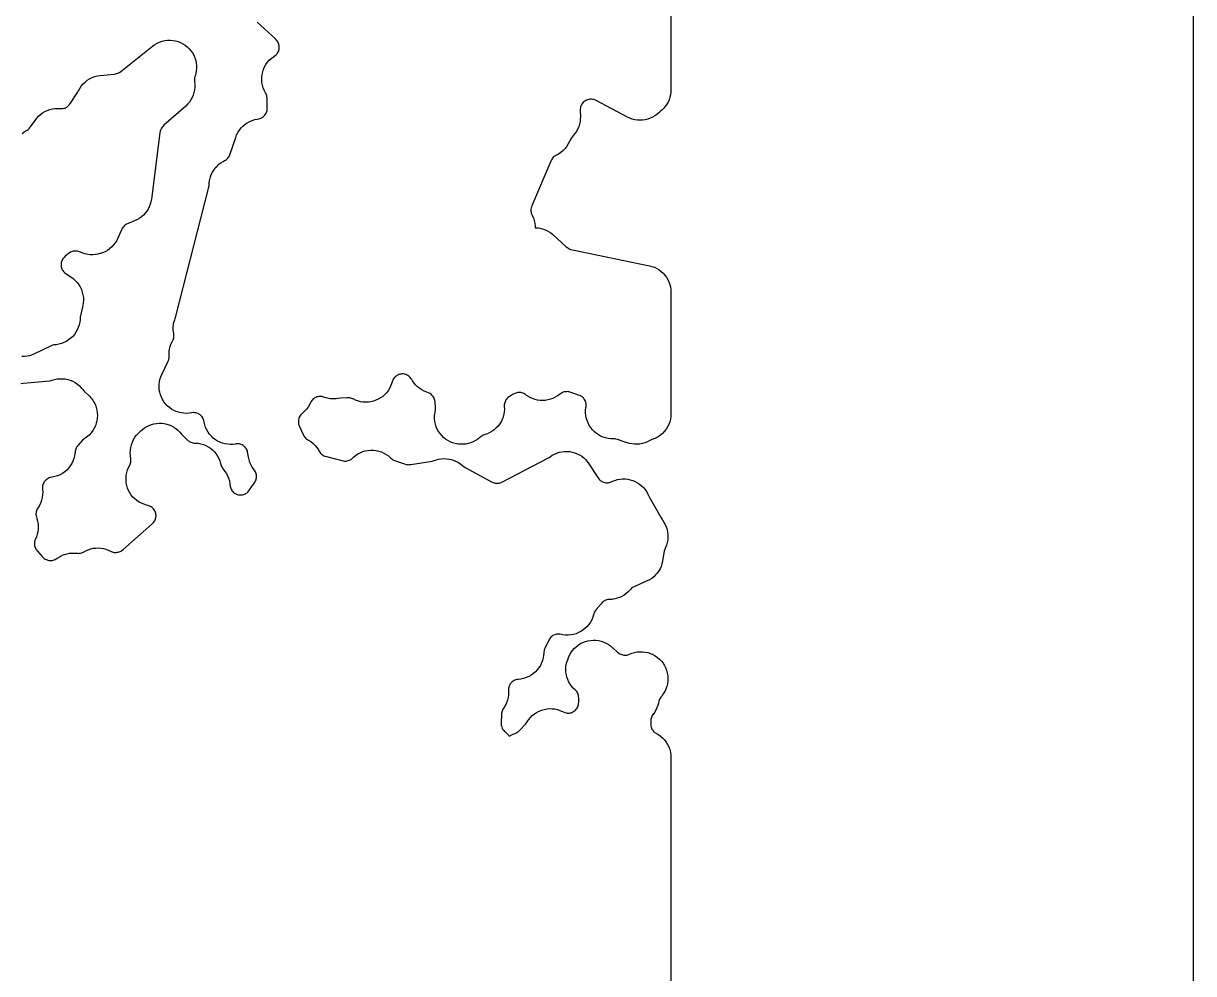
# Model space of a CAD drawing. Header units: metres. Extents: x 0 to 400, y 0 to 202.
# Drawn here: x 372.25 to 400.25, y 121.47 to 144.22 of the extents above; entities that cross this region are included whole.
import ezdxf

# ---------------------------------------------------------------- set-up
doc = ezdxf.new("R2010")
doc.units = ezdxf.units.M

msp = doc.modelspace()

# ---------------------------------------------------------------- linework, layer by layer
for points in [[(400.252, 0.0146), (400.252, 202.1856), (400.25, 202.2266), (400.247, 202.2476), (400.241, 202.2696), (400.231, 202.2976), (400.231, 202.2976), (400.221, 202.3196), (400.208, 202.3406), (400.195, 202.3586), (400.177, 202.3776), (400.158, 202.3956), (400.14, 202.4086), (400.119, 202.4216), (400.097, 202.4316), (400.069, 202.4416), (400.047, 202.4476), (400.026, 202.4506), (399.985, 202.4526), (0.015, 202.4526)], [(387.747, 153.0026), (387.747, 142.6286), (387.744, 142.5676), (387.735, 142.5066), (387.721, 142.4466), (387.701, 142.3886), (387.676, 142.3326), (387.645, 142.2796), (387.609, 142.2296), (387.569, 142.1826), (387.525, 142.1406), (387.489, 142.1086), (387.455, 142.0766), (387.408, 142.0366), (387.358, 142.0006), (387.304, 141.9696), (387.247, 141.9436), (387.189, 141.9236), (387.128, 141.9086), (387.067, 141.9006), (387.005, 141.8976), (386.943, 141.9006), (386.881, 141.9106), (386.821, 141.9256), (386.762, 141.9456), (386.706, 141.9726), (385.958, 142.3666), (385.922, 142.3836), (385.9, 142.3906), (385.875, 142.3966), (385.848, 142.4006), (385.821, 142.4016), (385.801, 142.4006), (385.778, 142.3966), (385.75, 142.3896), (385.726, 142.3806), (385.706, 142.3706), (385.684, 142.3566), (385.662, 142.3406), (385.648, 142.3266), (385.631, 142.3076), (385.615, 142.2836), (385.602, 142.2616), (385.592, 142.2396), (385.585, 142.2186), (385.579, 142.1926), (385.576, 142.1666), (385.575, 142.1256), (385.579, 141.9876), (385.577, 141.9256), (385.57, 141.8636), (385.557, 141.8026), (385.538, 141.7426), (385.513, 141.6856), (385.483, 141.6316), (385.448, 141.5796), (385.408, 141.5316), (385.406, 141.5296), (385.388, 141.5066), (385.367, 141.4736), (385.29, 141.3316), (385.253, 141.2736), (385.211, 141.2196), (385.164, 141.1706), (385.111, 141.1266), (385.054, 141.0886), (384.994, 141.0566), (384.986, 141.0526), (384.967, 141.0416), (384.947, 141.0266), (384.929, 141.0106), (384.913, 140.9926), (384.9, 140.9756), (384.887, 140.9536), (384.869, 140.9156), (384.42, 139.8526), (384.407, 139.8186), (384.402, 139.7976), (384.397, 139.7686), (384.396, 139.7476), (384.397, 139.7226), (384.4, 139.6986), (384.405, 139.6756), (384.411, 139.6546), (384.424, 139.6256), (384.428, 139.6186), (384.455, 139.5596), (384.476, 139.4986), (384.491, 139.4356), (384.499, 139.3706), (384.5, 139.3256), (384.51, 139.3256), (384.574, 139.3206), (384.637, 139.3086), (384.698, 139.2906), (384.758, 139.2656), (384.814, 139.2366), (384.868, 139.2006), (384.917, 139.1606), (385.241, 138.8696), (385.276, 138.8416), (385.298, 138.8266), (385.319, 138.8166), (385.343, 138.8076), (385.387, 138.7956), (387.23, 138.4166), (387.291, 138.4006), (387.35, 138.3786), (387.408, 138.3516), (387.462, 138.3186), (387.512, 138.2806), (387.559, 138.2376), (387.601, 138.1906), (387.639, 138.1396), (387.671, 138.0856), (387.698, 138.0286), (387.719, 137.9686), (387.735, 137.9076), (387.744, 137.8446), (387.747, 137.7816), (387.747, 134.8756), (387.744, 134.8096), (387.734, 134.7446), (387.717, 134.6806), (387.694, 134.6186), (387.665, 134.5596), (387.629, 134.5036), (387.589, 134.4516), (387.543, 134.4036), (387.493, 134.3606), (387.438, 134.3236), (387.38, 134.2916), (387.32, 134.2666), (387.288, 134.2546), (387.261, 134.2426), (387.24, 134.2296), (387.183, 134.2006), (387.124, 134.1766), (387.062, 134.1586), (387, 134.1476), (386.936, 134.1416), (386.872, 134.1426), (386.809, 134.1496), (386.746, 134.1636), (386.703, 134.1766), (386.685, 134.1826), (386.677, 134.1856), (386.469, 134.2536), (386.428, 134.2646), (386.402, 134.2696), (386.374, 134.2706), (386.371, 134.2706), (386.308, 134.2726), (386.245, 134.2796), (386.183, 134.2936), (386.122, 134.3126), (386.064, 134.3376), (386.009, 134.3686), (385.957, 134.4046), (385.908, 134.4466), (385.864, 134.4916), (385.825, 134.5416), (385.791, 134.5946), (385.762, 134.6516), (385.738, 134.7106), (385.721, 134.7716), (385.71, 134.8336), (385.704, 134.8966), (385.705, 134.9606), (385.713, 135.0236), (385.717, 135.0486), (385.718, 135.0716), (385.717, 135.0966), (385.714, 135.1226), (385.709, 135.1446), (385.701, 135.1686), (385.691, 135.1926), (385.68, 135.2106), (385.665, 135.2326), (385.651, 135.2496), (385.633, 135.2656), (385.613, 135.2816), (385.591, 135.2956), (385.57, 135.3066), (385.534, 135.3206), (385.347, 135.3846), (385.308, 135.3956), (385.287, 135.3996), (385.263, 135.4016), (385.235, 135.4006), (385.212, 135.3986), (385.19, 135.3936), (385.167, 135.3866), (385.143, 135.3766), (385.122, 135.3656), (385.102, 135.3516), (385.08, 135.3336), (385.03, 135.2976), (384.977, 135.2656), (384.92, 135.2386), (384.862, 135.2176), (384.802, 135.2016), (384.74, 135.1926), (384.678, 135.1886), (384.616, 135.1906), (384.554, 135.1996), (384.494, 135.2136), (384.435, 135.2336), (384.378, 135.2586), (384.324, 135.2896), (384.292, 135.3116), (384.273, 135.3246), (384.27, 135.3266), (384.264, 135.3316), (384.246, 135.3436), (384.226, 135.3546), (384.203, 135.3646), (384.178, 135.3726), (384.156, 135.3776), (384.131, 135.3806), (384.105, 135.3806), (384.084, 135.3796), (384.061, 135.3746), (384.034, 135.3676), (384.011, 135.3586), (383.974, 135.3396), (383.897, 135.2956), (383.863, 135.2736), (383.845, 135.2596), (383.826, 135.2416), (383.811, 135.2246), (383.797, 135.2036), (383.784, 135.1806), (383.775, 135.1616), (383.767, 135.1366), (383.761, 135.1096), (383.758, 135.0836), (383.758, 135.0626), (383.759, 135.0476), (383.761, 134.9846), (383.757, 134.9216), (383.747, 134.8586), (383.73, 134.7976), (383.708, 134.7386), (383.681, 134.6826), (383.648, 134.6286), (383.609, 134.5776), (383.567, 134.5316), (383.519, 134.4896), (383.468, 134.4526), (383.414, 134.4206), (383.357, 134.3946), (383.297, 134.3736), (383.278, 134.3676), (383.256, 134.3576), (383.232, 134.3456), (383.203, 134.3266), (383.123, 134.2676), (383.071, 134.2316), (383.015, 134.2026), (382.956, 134.1776), (382.896, 134.1596), (382.834, 134.1466), (382.771, 134.1406), (382.708, 134.1406), (382.645, 134.1466), (382.583, 134.1586), (382.522, 134.1766), (382.464, 134.1996), (382.408, 134.2296), (382.355, 134.2646), (382.306, 134.3036), (382.261, 134.3486), (382.22, 134.3966), (382.184, 134.4486), (382.154, 134.5046), (382.129, 134.5626), (382.11, 134.6226), (382.097, 134.6846), (382.09, 134.7476), (382.089, 134.8106), (382.095, 134.8736), (382.1, 134.9006), (382.101, 134.9076), (382.109, 134.9616), (382.111, 134.9896), (382.11, 135.0286), (382.1, 135.1496), (382.094, 135.1906), (382.089, 135.2136), (382.08, 135.2376), (382.069, 135.2616), (382.056, 135.2846), (382.041, 135.3046), (382.026, 135.3206), (382.006, 135.3386), (381.983, 135.3556), (381.963, 135.3676), (381.943, 135.3766), (381.903, 135.3906), (381.844, 135.4136), (381.787, 135.4426), (381.734, 135.4766), (381.684, 135.5156), (381.639, 135.5596), (381.598, 135.6076), (381.561, 135.6596), (381.542, 135.6926), (381.525, 135.7196), (381.509, 135.7396), (381.491, 135.7586), (381.473, 135.7736), (381.453, 135.7876), (381.431, 135.7996), (381.405, 135.8106), (381.382, 135.8176), (381.359, 135.8216), (381.331, 135.8246), (381.309, 135.8246), (381.285, 135.8216), (381.257, 135.8166), (381.234, 135.8086), (381.21, 135.7986), (381.19, 135.7886), (381.169, 135.7736), (381.147, 135.7546), (381.132, 135.7396), (381.116, 135.7186), (381.102, 135.6966), (381.092, 135.6766), (381.076, 135.6356), (381.062, 135.5916), (381.039, 135.5336), (381.011, 135.4776), (380.977, 135.4246), (380.939, 135.3746), (380.896, 135.3296), (380.849, 135.2886), (380.798, 135.2516), (380.744, 135.2206), (380.687, 135.1946), (380.627, 135.1746), (380.567, 135.1596), (380.505, 135.1516), (380.442, 135.1486), (380.379, 135.1526), (380.318, 135.1616), (380.257, 135.1776), (380.198, 135.1986), (380.141, 135.2256), (380.129, 135.2316), (380.106, 135.2406), (380.082, 135.2486), (380.062, 135.2516), (380.034, 135.2546), (379.992, 135.2546), (379.835, 135.2456), (379.778, 135.2386), (379.767, 135.2376), (379.733, 135.2316), (379.664, 135.2286), (379.596, 135.2326), (379.528, 135.2446), (379.462, 135.2626), (379.418, 135.2776), (379.395, 135.2826), (379.369, 135.2856), (379.346, 135.2866), (379.322, 135.2846), (379.296, 135.2806), (379.272, 135.2736), (379.247, 135.2646), (379.225, 135.2536), (379.206, 135.2406), (379.187, 135.2256), (379.169, 135.2086), (379.151, 135.1876), (379.138, 135.1686), (379.126, 135.1476), (379.123, 135.1396), (379.096, 135.0856), (379.065, 135.0336), (379.029, 134.9856), (378.988, 134.9406), (378.944, 134.8996), (378.913, 134.8736), (378.894, 134.8546), (378.88, 134.8366), (378.867, 134.8176), (378.853, 134.7916), (378.844, 134.7706), (378.838, 134.7486), (378.832, 134.7226), (378.83, 134.7026), (378.83, 134.6796), (378.833, 134.6516), (378.837, 134.6266), (378.844, 134.6036), (378.858, 134.5666), (378.946, 134.3756), (378.964, 134.3406), (378.978, 134.3196), (378.993, 134.3006), (379.01, 134.2816), (379.029, 134.2666), (379.046, 134.2546), (379.072, 134.2396), (379.129, 134.2046), (379.182, 134.1626), (379.231, 134.1156), (379.275, 134.0636), (379.312, 134.0076), (379.323, 133.9866), (379.344, 133.9526), (379.362, 133.9296), (379.38, 133.9106), (379.397, 133.8956), (379.419, 133.8806), (379.442, 133.8676), (379.462, 133.8586), (379.502, 133.8466), (379.868, 133.7496), (379.908, 133.7416), (379.933, 133.7386), (379.953, 133.7386), (379.978, 133.7406), (380.002, 133.7446), (380.024, 133.7506), (380.047, 133.7586), (380.068, 133.7696), (380.09, 133.7826), (380.108, 133.7966), (380.146, 133.8316), (380.197, 133.8736), (380.251, 133.9096), (380.309, 133.9406), (380.37, 133.9656), (380.432, 133.9846), (380.497, 133.9966), (380.562, 134.0026), (380.628, 134.0016), (380.693, 133.9936), (380.757, 133.9796), (380.819, 133.9586), (380.879, 133.9326), (380.935, 133.8996), (380.989, 133.8616), (381.038, 133.8186), (381.057, 133.7996), (381.074, 133.7856), (381.094, 133.7726), (381.116, 133.7616), (381.152, 133.7466), (381.369, 133.6726), (381.41, 133.6606), (381.435, 133.6556), (381.458, 133.6536), (381.485, 133.6546), (381.525, 133.6586), (382.032, 133.7406), (382.073, 133.7496), (382.115, 133.7626), (382.121, 133.7646), (382.126, 133.7656), (382.128, 133.7666), (382.182, 133.7816), (382.244, 133.7926), (382.306, 133.7976), (382.369, 133.7966), (382.432, 133.7886), (382.493, 133.7756), (382.553, 133.7566), (382.611, 133.7316), (382.666, 133.7016), (382.718, 133.6656), (382.766, 133.6246), (382.769, 133.6226), (382.789, 133.6076), (382.825, 133.5856), (383.453, 133.2456), (383.493, 133.2266), (383.516, 133.2176), (383.536, 133.2126), (383.561, 133.2086), (383.585, 133.2076), (383.61, 133.2086), (383.635, 133.2116), (383.657, 133.2176), (383.682, 133.2256), (383.719, 133.2436), (384.799, 133.8076), (384.83, 133.8256), (384.853, 133.8436), (384.905, 133.8776), (384.96, 133.9076), (385.017, 133.9316), (385.076, 133.9496), (385.137, 133.9626), (385.199, 133.9696), (385.261, 133.9706), (385.323, 133.9656), (385.384, 133.9546), (385.444, 133.9376), (385.501, 133.9146), (385.557, 133.8876), (385.61, 133.8546), (385.659, 133.8166), (385.704, 133.7736), (385.745, 133.7276), (385.782, 133.6766), (385.996, 133.3486), (386.019, 133.3166), (386.039, 133.2946), (386.056, 133.2786), (386.073, 133.2656), (386.094, 133.2526), (386.115, 133.2426), (386.141, 133.2326), (386.166, 133.2256), (386.188, 133.2216), (386.208, 133.2206), (386.236, 133.2216), (386.263, 133.2246), (386.282, 133.2286), (386.302, 133.2356), (386.349, 133.2566), (386.407, 133.2786), (386.466, 133.2956), (386.527, 133.3066), (386.588, 133.3126), (386.65, 133.3116), (386.712, 133.3046), (386.772, 133.2926), (386.831, 133.2746), (386.889, 133.2506), (386.943, 133.2226), (386.995, 133.1886), (387.043, 133.1496), (387.087, 133.1066), (387.127, 133.0586), (387.162, 133.0086), (387.193, 132.9546), (387.194, 132.9526), (387.195, 132.9496), (387.228, 132.8836), (387.508, 132.3836), (387.532, 132.3446), (387.544, 132.3296), (387.579, 132.2776), (387.61, 132.2216), (387.635, 132.1636), (387.654, 132.1026), (387.667, 132.0406), (387.674, 131.9776), (387.675, 131.9136), (387.669, 131.8506), (387.657, 131.7886), (387.64, 131.7276), (387.616, 131.6686), (387.605, 131.6446), (387.596, 131.6196), (387.587, 131.5826), (387.561, 131.4486), (387.554, 131.4036), (387.554, 131.3986), (387.545, 131.3376), (387.531, 131.2776), (387.511, 131.2196), (387.485, 131.1636), (387.455, 131.1106), (387.419, 131.0596), (387.379, 131.0136), (387.335, 130.9706), (387.286, 130.9326), (387.235, 130.8996), (387.18, 130.8706), (387.123, 130.8476), (387.122, 130.8476), (386.878, 130.7406), (386.841, 130.7226), (386.823, 130.7106), (386.802, 130.6946), (386.783, 130.6766), (386.762, 130.6516), (386.72, 130.6076), (386.675, 130.5676), (386.625, 130.5316), (386.573, 130.5006), (386.518, 130.4746), (386.461, 130.4546), (386.402, 130.4396), (386.342, 130.4296), (386.281, 130.4256), (386.257, 130.4256), (386.236, 130.4226), (386.21, 130.4166), (386.186, 130.4086), (386.162, 130.3976), (386.139, 130.3846), (386.121, 130.3726), (386.104, 130.3576), (386.076, 130.3266), (385.957, 130.1856), (385.932, 130.1546), (385.921, 130.1356), (385.909, 130.1116), (385.9, 130.0866), (385.893, 130.0606), (385.874, 129.9996), (385.849, 129.9406), (385.818, 129.8836), (385.782, 129.8306), (385.741, 129.7816), (385.695, 129.7366), (385.645, 129.6966), (385.591, 129.6626), (385.534, 129.6326), (385.475, 129.6086), (385.413, 129.5916), (385.35, 129.5796), (385.286, 129.5746), (385.222, 129.5766), (385.158, 129.5836), (385.128, 129.5906), (385.084, 129.5976), (385.059, 129.5996), (385.039, 129.5996), (385.011, 129.5966), (384.988, 129.5916), (384.964, 129.5836), (384.938, 129.5726), (384.921, 129.5636), (384.901, 129.5496), (384.883, 129.5346), (384.866, 129.5166), (384.849, 129.4956), (384.836, 129.4756), (384.817, 129.4406), (384.731, 129.2556), (384.716, 129.2186), (384.709, 129.1936), (384.704, 129.1706), (384.701, 129.1376), (384.699, 129.0966), (384.689, 129.0316), (384.673, 128.9686), (384.65, 128.9076), (384.621, 128.8486), (384.587, 128.7936), (384.547, 128.7416), (384.502, 128.6936), (384.453, 128.6516), (384.4, 128.6136), (384.343, 128.5816), (384.283, 128.5556), (384.221, 128.5356), (384.157, 128.5216), (384.092, 128.5146), (384.088, 128.5146), (384.063, 128.5106), (384.036, 128.5036), (384.014, 128.4966), (383.995, 128.4876), (383.972, 128.4736), (383.95, 128.4576), (383.935, 128.4446), (383.918, 128.4256), (383.901, 128.4046), (383.891, 128.3886), (383.88, 128.3676), (383.87, 128.3396), (383.863, 128.3176), (383.859, 128.2956), (383.858, 128.2726), (383.859, 128.2206), (383.86, 128.2046), (383.858, 128.1416), (383.849, 128.0786), (383.835, 128.0166), (383.814, 127.9566), (383.788, 127.8996), (383.756, 127.8446), (383.726, 127.7976), (383.714, 127.7756), (383.706, 127.7556), (383.699, 127.7316), (383.694, 127.7066), (383.691, 127.6696), (383.682, 127.4846), (383.682, 127.4446), (383.685, 127.4196), (383.689, 127.3966), (383.696, 127.3756), (383.707, 127.3496), (383.718, 127.3266), (383.732, 127.3066), (383.746, 127.2896), (383.766, 127.2696), (383.775, 127.2616), (383.821, 127.2186), (383.863, 127.1716), (383.873, 127.1576), (383.895, 127.1706), (383.953, 127.1976), (384.01, 127.2186), (384.013, 127.2196), (384.04, 127.2306), (384.06, 127.2416), (384.082, 127.2556), (384.1, 127.2696), (384.127, 127.2966), (384.264, 127.4446), (384.291, 127.4776), (384.306, 127.4986), (384.323, 127.5246), (384.342, 127.5526), (384.383, 127.6016), (384.429, 127.6476), (384.478, 127.6876), (384.532, 127.7236), (384.589, 127.7536), (384.649, 127.7776), (384.71, 127.7956), (384.773, 127.8076), (384.837, 127.8136), (384.902, 127.8126), (384.966, 127.8056), (385.028, 127.7916), (385.09, 127.7726), (385.149, 127.7466), (385.188, 127.7276), (385.21, 127.7196), (385.236, 127.7126), (385.261, 127.7086), (385.284, 127.7076), (385.31, 127.7086), (385.336, 127.7126), (385.357, 127.7176), (385.378, 127.7246), (385.402, 127.7366), (385.427, 127.7516), (385.444, 127.7636), (385.461, 127.7796), (385.481, 127.8006), (385.495, 127.8186), (385.508, 127.8406), (385.518, 127.8616), (385.527, 127.8866), (385.533, 127.9116), (385.536, 127.9326), (385.538, 127.9736), (385.538, 128.0576), (385.536, 128.1016), (385.532, 128.1266), (385.526, 128.1506), (385.517, 128.1736), (385.506, 128.1966), (385.492, 128.2206), (385.479, 128.2366), (385.461, 128.2546), (385.455, 128.2606), (385.41, 128.3036), (385.37, 128.3496), (385.335, 128.3986), (385.304, 128.4516), (385.278, 128.5076), (385.258, 128.5656), (385.243, 128.6246), (385.234, 128.6846), (385.231, 128.7466), (385.233, 128.8076), (385.242, 128.8676), (385.256, 128.9276), (385.275, 128.9856), (385.296, 129.0396), (385.322, 129.0976), (385.354, 129.1526), (385.39, 129.2046), (385.432, 129.2526), (385.478, 129.2966), (385.529, 129.3356), (385.582, 129.3696), (385.639, 129.3976), (385.699, 129.4206), (385.76, 129.4376), (385.823, 129.4476), (385.886, 129.4526), (385.95, 129.4506), (386.013, 129.4426), (386.075, 129.4286), (386.136, 129.4086), (386.194, 129.3826), (386.249, 129.3506), (386.301, 129.3136), (386.349, 129.2716), (386.363, 129.2586), (386.468, 129.1656), (386.501, 129.1406), (386.522, 129.1266), (386.546, 129.1146), (386.568, 129.1066), (386.592, 129.0996), (386.619, 129.0946), (386.641, 129.0936), (386.666, 129.0946), (386.694, 129.0976), (386.717, 129.1036), (386.737, 129.1106), (386.752, 129.1176), (386.812, 129.1416), (386.874, 129.1596), (386.937, 129.1716), (387.002, 129.1776), (387.067, 129.1766), (387.131, 129.1686), (387.194, 129.1546), (387.256, 129.1346), (387.315, 129.1086), (387.372, 129.0776), (387.424, 129.0396), (387.473, 128.9976), (387.518, 128.9506), (387.557, 128.8986), (387.592, 128.8436), (387.62, 128.7856), (387.643, 128.7256), (387.659, 128.6626), (387.669, 128.5986), (387.673, 128.5336), (387.67, 128.4696), (387.661, 128.4056), (387.645, 128.3426), (387.624, 128.2816), (387.596, 128.2226), (387.562, 128.1676), (387.524, 128.1156), (387.5, 128.0876), (387.485, 128.0656), (387.472, 128.0406), (387.463, 128.0186), (387.455, 127.9956), (387.445, 127.9476), (387.43, 127.8886), (387.41, 127.8316), (387.384, 127.7766), (387.353, 127.7236), (387.317, 127.6746), (387.314, 127.6706), (387.3, 127.6496), (387.287, 127.6236), (387.278, 127.6016), (387.272, 127.5786), (387.267, 127.5506), (387.263, 127.5106), (387.262, 127.4626), (387.263, 127.4256), (387.267, 127.3986), (387.272, 127.3726), (387.28, 127.3506), (387.29, 127.3266), (387.303, 127.3056), (387.317, 127.2846), (387.332, 127.2676), (387.351, 127.2506), (387.372, 127.2346), (387.389, 127.2236), (387.397, 127.2196), (387.446, 127.1916), (387.499, 127.1536), (387.548, 127.1106), (387.593, 127.0636), (387.632, 127.0116), (387.667, 126.9566), (387.695, 126.8976), (387.718, 126.8366), (387.734, 126.7736), (387.744, 126.7086), (387.747, 126.6436), (387.747, 102.9896)], [(372.189, 135.5976), (372.255, 135.6066), (372.872, 135.6636), (372.914, 135.6696), (372.933, 135.6736), (372.934, 135.6736), (372.995, 135.6926), (373.058, 135.7056), (373.122, 135.7116), (373.186, 135.7116), (373.25, 135.7056), (373.313, 135.6926), (373.374, 135.6746), (373.433, 135.6496), (373.489, 135.6186), (373.542, 135.5836), (373.592, 135.5426), (373.637, 135.4966), (373.667, 135.4596), (373.7, 135.4226), (373.83, 135.2936), (373.873, 135.2466), (373.912, 135.1956), (373.945, 135.1406), (373.973, 135.0826), (373.995, 135.0226), (374.01, 134.9606), (374.02, 134.8966), (374.023, 134.8326), (374.02, 134.7686), (374.01, 134.7056), (373.995, 134.6436), (373.973, 134.5836), (373.946, 134.5256), (373.912, 134.4706), (373.874, 134.4196), (373.831, 134.3716), (373.783, 134.3286), (373.731, 134.2916), (373.723, 134.2856), (373.7, 134.2676), (373.669, 134.2366), (373.565, 134.1226), (373.538, 134.0906), (373.524, 134.0706), (373.514, 134.0516), (373.504, 134.0276), (373.496, 134.0036), (373.491, 133.9786), (373.486, 133.9386), (373.486, 133.9296), (373.485, 133.9266), (373.476, 133.8646), (373.459, 133.8006), (373.437, 133.7396), (373.408, 133.6806), (373.373, 133.6246), (373.333, 133.5736), (373.288, 133.5256), (373.239, 133.4826), (373.185, 133.4456), (373.128, 133.4136), (373.068, 133.3876), (373.005, 133.3676), (372.941, 133.3546), (372.908, 133.3496), (372.882, 133.3426), (372.861, 133.3346), (372.841, 133.3256), (372.817, 133.3106), (372.796, 133.2946), (372.778, 133.2776), (372.763, 133.2616), (372.751, 133.2436), (372.737, 133.2206), (372.725, 133.1946), (372.718, 133.1716), (372.712, 133.1486), (372.709, 133.1226), (372.708, 133.0986), (372.71, 133.0696), (372.712, 133.0546), (372.715, 132.9916), (372.712, 132.9296), (372.703, 132.8666), (372.688, 132.8056), (372.668, 132.7466), (372.641, 132.6896), (372.61, 132.6356), (372.584, 132.5956), (372.574, 132.5766), (372.564, 132.5506), (372.558, 132.5276), (372.554, 132.5036), (372.552, 132.4796), (372.552, 132.4576), (372.555, 132.4336), (372.561, 132.4056), (372.576, 132.3586), (372.592, 132.2986), (372.603, 132.2366), (372.607, 132.1746), (372.605, 132.1116), (372.597, 132.0496), (372.583, 131.9886), (372.564, 131.9286), (372.539, 131.8716), (372.536, 131.8676), (372.526, 131.8406), (372.519, 131.8176), (372.515, 131.7966), (372.513, 131.7736), (372.514, 131.7466), (372.516, 131.7196), (372.521, 131.6986), (372.528, 131.6756), (372.537, 131.6526), (372.548, 131.6326), (372.561, 131.6126), (372.586, 131.5826), (372.701, 131.4546), (372.731, 131.4246), (372.751, 131.4086), (372.772, 131.3946), (372.794, 131.3826), (372.818, 131.3726), (372.839, 131.3666), (372.863, 131.3626), (372.89, 131.3596), (372.915, 131.3606), (372.943, 131.3636), (372.965, 131.3676), (372.986, 131.3746), (373.011, 131.3856), (373.036, 131.3996), (373.076, 131.4266), (373.127, 131.4586), (373.181, 131.4856), (373.237, 131.5066), (373.295, 131.5226), (373.355, 131.5336), (373.415, 131.5386), (373.475, 131.5386), (373.535, 131.5326), (373.543, 131.5316), (373.568, 131.5306), (373.593, 131.5316), (373.619, 131.5356), (373.645, 131.5426), (373.665, 131.5496), (373.689, 131.5616), (373.694, 131.5646), (373.748, 131.5946), (373.804, 131.6186), (373.863, 131.6376), (373.923, 131.6516), (373.983, 131.6586), (374.045, 131.6606), (374.106, 131.6566), (374.166, 131.6466), (374.226, 131.6316), (374.283, 131.6106), (374.339, 131.5836), (374.352, 131.5766), (374.376, 131.5666), (374.4, 131.5596), (374.422, 131.5546), (374.446, 131.5526), (374.47, 131.5526), (374.498, 131.5556), (374.521, 131.5596), (374.542, 131.5656), (374.566, 131.5756), (374.587, 131.5866), (374.608, 131.5996), (374.64, 131.6256), (375.328, 132.2326), (375.357, 132.2606), (375.373, 132.2786), (375.386, 132.2976), (375.397, 132.3186), (375.408, 132.3426), (375.415, 132.3656), (375.421, 132.3916), (375.424, 132.4146), (375.424, 132.4336), (375.422, 132.4616), (375.418, 132.4876), (375.412, 132.5086), (375.404, 132.5316), (375.393, 132.5526), (375.38, 132.5746), (375.364, 132.5946), (375.348, 132.6126), (375.329, 132.6286), (375.309, 132.6426), (375.291, 132.6536), (375.269, 132.6636), (375.24, 132.6736), (375.193, 132.6856), (375.133, 132.7046), (375.074, 132.7286), (375.019, 132.7586), (374.967, 132.7946), (374.918, 132.8346), (374.873, 132.8786), (374.833, 132.9276), (374.798, 132.9796), (374.769, 133.0356), (374.744, 133.0936), (374.726, 133.1546), (374.713, 133.2156), (374.707, 133.2786), (374.707, 133.3416), (374.712, 133.4046), (374.724, 133.4666), (374.742, 133.5266), (374.766, 133.5856), (374.795, 133.6416), (374.796, 133.6426), (374.807, 133.6656), (374.815, 133.6896), (374.821, 133.7136), (374.824, 133.7346), (374.825, 133.7576), (374.824, 133.7836), (374.821, 133.8066), (374.816, 133.8376), (374.811, 133.8716), (374.807, 133.9376), (374.81, 134.0026), (374.819, 134.0676), (374.835, 134.1316), (374.858, 134.1936), (374.886, 134.2526), (374.92, 134.3086), (374.96, 134.3606), (375.005, 134.4086), (375.053, 134.4546), (375.054, 134.4556), (375.061, 134.4626), (375.1, 134.4976), (375.149, 134.5346), (375.202, 134.5666), (375.257, 134.5936), (375.315, 134.6146), (375.375, 134.6306), (375.436, 134.6416), (375.498, 134.6456), (375.559, 134.6436), (375.621, 134.6366), (375.681, 134.6236), (375.74, 134.6046), (375.797, 134.5796), (375.851, 134.5496), (375.902, 134.5156), (375.949, 134.4756), (375.993, 134.4316), (376.038, 134.3826), (376.165, 134.2546), (376.197, 134.2256), (376.215, 134.2126), (376.235, 134.2006), (376.261, 134.1886), (376.284, 134.1806), (376.305, 134.1756), (376.331, 134.1716), (376.372, 134.1696), (376.435, 134.1646), (376.497, 134.1526), (376.558, 134.1346), (376.617, 134.1106), (376.673, 134.0806), (376.726, 134.0456), (376.776, 134.0056), (376.821, 133.9616), (376.862, 133.9126), (376.897, 133.8596), (376.928, 133.8046), (376.952, 133.7456), (376.971, 133.6856), (376.985, 133.6326), (376.993, 133.6106), (377.004, 133.5886), (377.016, 133.5676), (377.033, 133.5446), (377.037, 133.5406), (377.075, 133.4916), (377.109, 133.4396), (377.138, 133.3836), (377.161, 133.3266), (377.179, 133.2666), (377.19, 133.2056), (377.191, 133.1986), (377.193, 133.1876), (377.2, 133.1336), (377.205, 133.1136), (377.213, 133.0886), (377.224, 133.0636), (377.237, 133.0416), (377.25, 133.0226), (377.263, 133.0076), (377.282, 132.9906), (377.306, 132.9716), (377.325, 132.9606), (377.345, 132.9506), (377.37, 132.9406), (377.395, 132.9336), (377.419, 132.9296), (377.441, 132.9286), (377.467, 132.9296), (377.492, 132.9326), (377.516, 132.9376), (377.54, 132.9456), (377.562, 132.9556), (377.582, 132.9676), (377.602, 132.9816), (377.619, 132.9966), (377.637, 133.0156), (377.664, 133.0496), (377.776, 133.2106), (377.798, 133.2456), (377.808, 133.2666), (377.818, 133.2916), (377.823, 133.3126), (377.827, 133.3376), (377.829, 133.3646), (377.828, 133.3876), (377.825, 133.4136), (377.819, 133.4366), (377.812, 133.4596), (377.801, 133.4826), (377.788, 133.5046), (377.755, 133.5516), (377.726, 133.5946), (377.7, 133.6406), (377.699, 133.6426), (377.672, 133.7046), (377.652, 133.7696), (377.638, 133.8356), (377.625, 133.9206), (377.617, 133.9616), (377.61, 133.9846), (377.601, 134.0066), (377.589, 134.0296), (377.576, 134.0496), (377.561, 134.0686), (377.544, 134.0856), (377.528, 134.0996), (377.506, 134.1136), (377.482, 134.1276), (377.461, 134.1366), (377.44, 134.1426), (377.415, 134.1486), (377.388, 134.1516), (377.366, 134.1516), (377.345, 134.1496), (377.329, 134.1466), (377.266, 134.1386), (377.202, 134.1366), (377.139, 134.1406), (377.076, 134.1516), (377.015, 134.1676), (376.955, 134.1896), (376.898, 134.2176), (376.844, 134.2516), (376.794, 134.2906), (376.748, 134.3336), (376.706, 134.3816), (376.669, 134.4326), (376.637, 134.4876), (376.611, 134.5456), (376.59, 134.6056), (376.576, 134.6676), (376.568, 134.7076), (376.562, 134.7306), (376.552, 134.7536), (376.541, 134.7756), (376.527, 134.7966), (376.51, 134.8166), (376.493, 134.8336), (376.473, 134.8506), (376.452, 134.8646), (376.43, 134.8756), (376.404, 134.8866), (376.381, 134.8936), (376.357, 134.8976), (376.331, 134.8996), (376.31, 134.8996), (376.278, 134.8956), (376.275, 134.8946), (376.213, 134.8856), (376.151, 134.8816), (376.088, 134.8836), (376.026, 134.8926), (375.965, 134.9066), (375.905, 134.9276), (375.848, 134.9526), (375.794, 134.9846), (375.743, 135.0206), (375.695, 135.0616), (375.652, 135.1076), (375.614, 135.1576), (375.58, 135.2106), (375.552, 135.2666), (375.529, 135.3246), (375.512, 135.3856), (375.501, 135.4466), (375.496, 135.5096), (375.497, 135.5726), (375.505, 135.6346), (375.518, 135.6956), (375.537, 135.7556), (375.561, 135.8136), (375.707, 136.1116), (375.723, 136.1496), (375.732, 136.1786), (375.737, 136.2016), (375.739, 136.2226), (375.739, 136.2566), (375.737, 136.2976), (375.74, 136.3586), (375.748, 136.4196), (375.762, 136.4796), (375.782, 136.5376), (375.807, 136.5936), (375.833, 136.6446), (375.841, 136.6656), (375.847, 136.6876), (375.851, 136.7136), (375.853, 136.7376), (375.853, 136.7586), (375.849, 136.7896), (375.842, 136.8246), (375.837, 136.8846), (375.837, 136.9456), (375.842, 137.0056), (375.854, 137.0656), (375.871, 137.1236), (375.882, 137.1516), (375.899, 137.2046), (376.684, 140.2646), (376.692, 140.3026), (376.695, 140.3316), (376.695, 140.3566), (376.699, 140.4186), (376.709, 140.4796), (376.725, 140.5396), (376.746, 140.5976), (376.773, 140.6536), (376.805, 140.7066), (376.842, 140.7556), (376.884, 140.8016), (376.93, 140.8436), (376.979, 140.8806), (377.032, 140.9136), (377.055, 140.9246), (377.087, 140.9426), (377.109, 140.9576), (377.127, 140.9726), (377.145, 140.9916), (377.162, 141.0136), (377.174, 141.0316), (377.185, 141.0546), (377.201, 141.0946), (377.331, 141.4876), (377.354, 141.5486), (377.384, 141.6066), (377.419, 141.6616), (377.459, 141.7126), (377.505, 141.7596), (377.555, 141.8016), (377.609, 141.8376), (377.666, 141.8696), (377.727, 141.8946), (377.789, 141.9136), (377.853, 141.9256), (377.885, 141.9306), (377.907, 141.9366), (377.931, 141.9456), (377.956, 141.9576), (377.976, 141.9696), (377.997, 141.9856), (378.013, 142.0006), (378.03, 142.0196), (378.045, 142.0416), (378.058, 142.0636), (378.068, 142.0846), (378.075, 142.1066), (378.081, 142.1326), (378.084, 142.1596), (378.086, 142.2016), (378.081, 142.4156), (378.077, 142.4556), (378.073, 142.4836), (378.066, 142.5086), (378.059, 142.5276), (378.044, 142.5566), (378.043, 142.5566), (378.014, 142.6146), (377.989, 142.6746), (377.971, 142.7366), (377.96, 142.7996), (377.954, 142.8646), (377.955, 142.9286), (377.963, 142.9926), (377.977, 143.0566), (377.997, 143.1176), (378.023, 143.1766), (378.055, 143.2326), (378.092, 143.2856), (378.135, 143.3346), (378.182, 143.3786), (378.233, 143.4186), (378.282, 143.4526), (378.298, 143.4656), (378.312, 143.4806), (378.326, 143.4986), (378.341, 143.5226), (378.353, 143.5446), (378.361, 143.5666), (378.368, 143.5896), (378.372, 143.6106), (378.374, 143.6376), (378.374, 143.6606), (378.371, 143.6836), (378.366, 143.7086), (378.359, 143.7316), (378.349, 143.7566), (378.338, 143.7766), (378.326, 143.7956), (378.31, 143.8146), (378.281, 143.8436), (377.847, 144.2416)], [(372.22, 141.5776), (372.271, 141.6176), (372.327, 141.6526), (372.343, 141.6616), (372.362, 141.6746), (372.379, 141.6896), (372.398, 141.7096), (372.423, 141.7406), (372.53, 141.8916), (372.531, 141.8926), (372.569, 141.9446), (372.612, 141.9916), (372.659, 142.0346), (372.71, 142.0726), (372.765, 142.1056), (372.822, 142.1326), (372.882, 142.1536), (372.944, 142.1696), (373.007, 142.1786), (373.071, 142.1816), (373.134, 142.1786), (373.14, 142.1776), (373.168, 142.1776), (373.189, 142.1786), (373.215, 142.1836), (373.239, 142.1906), (373.261, 142.1986), (373.282, 142.2096), (373.303, 142.2226), (373.325, 142.2406), (373.341, 142.2546), (373.355, 142.2706), (373.378, 142.3046), (373.545, 142.5636), (373.565, 142.5986), (373.567, 142.6026), (373.599, 142.6606), (373.636, 142.7156), (373.679, 142.7666), (373.727, 142.8126), (373.779, 142.8536), (373.835, 142.8886), (373.895, 142.9186), (373.957, 142.9416), (374.022, 142.9586), (374.088, 142.9686), (374.421, 143.0016), (374.459, 143.0076), (374.485, 143.0136), (374.508, 143.0216), (374.53, 143.0326), (374.548, 143.0426), (374.58, 143.0666), (375.343, 143.6736), (375.396, 143.7116), (375.451, 143.7436), (375.51, 143.7696), (375.571, 143.7906), (375.634, 143.8046), (375.698, 143.8126), (375.762, 143.8146), (375.826, 143.8096), (375.889, 143.7986), (375.951, 143.7816), (376.011, 143.7586), (376.069, 143.7286), (376.123, 143.6946), (376.173, 143.6546), (376.22, 143.6096), (376.261, 143.5606), (376.298, 143.5076), (376.329, 143.4516), (376.354, 143.3926), (376.374, 143.3306), (376.387, 143.2686), (376.394, 143.2046), (376.394, 143.1396), (376.389, 143.0756), (376.376, 143.0126), (376.358, 142.9506), (376.356, 142.9446), (376.349, 142.9156), (376.344, 142.8876), (376.343, 142.8636), (376.344, 142.8386), (376.347, 142.8156), (376.353, 142.7516), (376.353, 142.6876), (376.346, 142.6236), (376.333, 142.5606), (376.314, 142.4996), (376.289, 142.4406), (376.259, 142.3836), (376.222, 142.3306), (376.181, 142.2816), (376.135, 142.2366), (375.615, 141.7776), (375.585, 141.7486), (375.569, 141.7296), (375.555, 141.7086), (375.545, 141.6896), (375.534, 141.6626), (375.526, 141.6336), (375.518, 141.5936), (375.315, 140.0076), (375.304, 139.9466), (375.287, 139.8856), (375.264, 139.8276), (375.236, 139.7716), (375.203, 139.7186), (375.164, 139.6696), (375.121, 139.6236), (375.074, 139.5826), (375.023, 139.5456), (374.969, 139.5146), (374.912, 139.4886), (374.756, 139.4266), (374.719, 139.4096), (374.698, 139.3976), (374.676, 139.3826), (374.659, 139.3676), (374.643, 139.3496), (374.627, 139.3286), (374.613, 139.3066), (374.596, 139.2706), (374.514, 139.0786), (374.485, 139.0196), (374.45, 138.9646), (374.41, 138.9126), (374.365, 138.8646), (374.315, 138.8216), (374.261, 138.7836), (374.204, 138.7516), (374.143, 138.7256), (374.096, 138.7116), (374.093, 138.7106), (374.081, 138.7066), (374.054, 138.6996), (374.034, 138.6946), (373.974, 138.6836), (373.913, 138.6776), (373.852, 138.6786), (373.791, 138.6846), (373.731, 138.6966), (373.672, 138.7146), (373.616, 138.7376), (373.59, 138.7496), (373.568, 138.7576), (373.543, 138.7626), (373.518, 138.7666), (373.492, 138.7676), (373.469, 138.7666), (373.444, 138.7626), (373.421, 138.7566), (373.399, 138.7486), (373.376, 138.7366), (373.352, 138.7226), (373.322, 138.6996), (373.253, 138.6416), (373.224, 138.6156), (373.208, 138.5966), (373.193, 138.5766), (373.181, 138.5556), (373.17, 138.5316), (373.162, 138.5096), (373.156, 138.4866), (373.153, 138.4616), (373.152, 138.4366), (373.153, 138.4126), (373.157, 138.3876), (373.163, 138.3656), (373.171, 138.3416), (373.182, 138.3196), (373.195, 138.2976), (373.21, 138.2786), (373.227, 138.2596), (373.243, 138.2446), (373.275, 138.2206), (373.384, 138.1486), (373.389, 138.1456), (373.443, 138.1076), (373.492, 138.0636), (373.537, 138.0156), (373.577, 137.9636), (373.611, 137.9066), (373.639, 137.8476), (373.661, 137.7856), (373.677, 137.7216), (373.686, 137.6566), (373.689, 137.5906), (373.685, 137.5256), (373.674, 137.4606), (373.613, 137.1826), (373.607, 137.1426), (373.606, 137.1286), (373.599, 137.0646), (373.585, 137.0016), (373.565, 136.9406), (373.54, 136.8816), (373.508, 136.8246), (373.472, 136.7726), (373.43, 136.7236), (373.383, 136.6786), (373.333, 136.6396), (373.279, 136.6046), (373.221, 136.5756), (373.161, 136.5526), (373.099, 136.5356), (373.036, 136.5256), (372.98, 136.5186), (372.952, 136.5126), (372.931, 136.5066), (372.897, 136.4916), (372.515, 136.3046), (372.458, 136.2806), (372.399, 136.2616), (372.339, 136.2486), (372.277, 136.2416), (372.215, 136.2396)]]:
    msp.add_lwpolyline(points)

doc.saveas('drawing.dxf')
